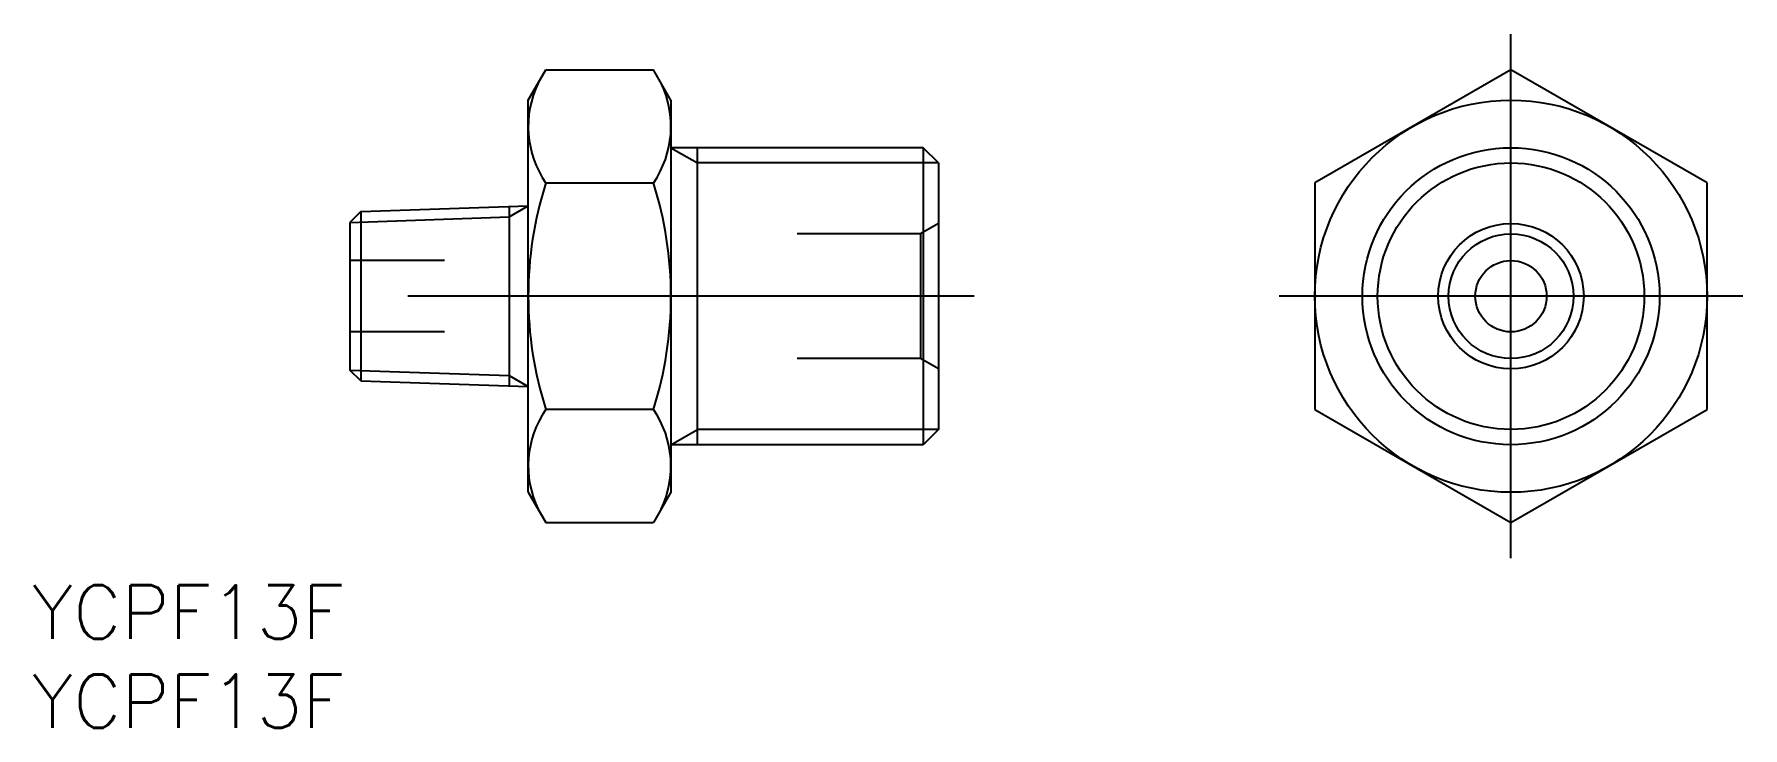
# Model space of a CAD drawing. Extents: x -82.8 to 13, y -24.2 to 14.7.
import ezdxf

# ---------------------------------------------------------------- set-up
doc = ezdxf.new("R2010")
doc.units = 0
doc.linetypes.add('CENTER', pattern=[50.8, 31.75, -6.35, 6.35, -6.35])
doc.linetypes.add('DASHED', pattern=[19.05, 12.7, -6.35])
doc.layers.get('0').update_dxf_attribs({"linetype": 'CONTINUOUS'})
doc.layers.add('CENTER', color=1, linetype='CENTER')
doc.styles.get("Standard").update_dxf_attribs({"font": 'txt.shx', "height": 3, "bigfont": 'bigfont.shx'})

msp = doc.modelspace()

# ---------------------------------------------------------------- linework, layer by layer
at = {"color": 7, "linetype": 'CONTINUOUS'}
for p, q in [((-55.1, 11), (-54.118, 12.702)), ((-54.118, 12.702), (-48.082, 12.702)), ((-47.1, 11), (-48.082, 12.702)), ((0, 12.702), (-11, 6.351)), ((11, 6.351), (0, 12.702)), ((-55.1, -11), (-55.1, 11)), ((-47.1, 11), (-47.1, -11)), ((-32.956, 8.331), (-47.1, 8.331)), ((-45.617, -8.331), (-45.617, 8.331)), ((-32.956, 8.331), (-32.956, -8.331)), ((-32.1, 7.475), (-32.956, 8.331)), ((-32.1, 7.475), (-32.1, -7.475)), ((-54.118, 6.351), (-48.082, 6.351)), ((-11, 6.351), (-11, -6.351)), ((11, -6.351), (11, 6.351)), ((-64.498, 4.746), (-55.1, 5.075)), ((-56.171, 5.037), (-56.171, -5.037)), ((-64.498, 4.746), (-65.1, 4.144)), ((-65.1, 4.144), (-65.1, -4.144)), ((-64.498, 4.746), (-64.498, -4.746)), ((-64.498, -4.746), (-65.1, -4.144)), ((-64.498, -4.746), (-55.1, -5.075)), ((-48.082, -6.351), (-54.118, -6.351)), ((-11, -6.351), (0, -12.702)), ((0, -12.702), (11, -6.351)), ((-32.1, -7.475), (-32.956, -8.331)), ((-32.956, -8.331), (-47.1, -8.331)), ((-55.1, -11), (-54.118, -12.702)), ((-47.1, -11), (-48.082, -12.702)), ((-54.118, -12.702), (-48.082, -12.702))]:
    msp.add_line(p, q, dxfattribs=at)
at = {"color": 3, "linetype": 'CONTINUOUS'}
for p, q in [((-47.1, 8.331), (-45.617, 7.475)), ((-32.1, 7.475), (-45.617, 7.475)), ((-56.171, 4.456), (-55.1, 5.075)), ((-65.1, 4.144), (-56.171, 4.456)), ((-65.1, -4.144), (-56.171, -4.456)), ((-56.171, -4.456), (-55.1, -5.075)), ((-47.1, -8.331), (-45.617, -7.475)), ((-32.1, -7.475), (-45.617, -7.475))]:
    msp.add_line(p, q, dxfattribs=at)
at = {"color": 3, "linetype": 'DASHED'}
for p, q in [((-32.1, 4.077), (-33.1, 3.5)), ((-33.1, 3.5), (-40.028, 3.5)), ((-33.1, 3.5), (-33.1, -3.5)), ((-59.799, 2), (-65.1, 2)), ((-59.799, -2), (-65.1, -2)), ((-33.1, -3.5), (-40.028, -3.5)), ((-32.1, -4.077), (-33.1, -3.5))]:
    msp.add_line(p, q, dxfattribs=at)
at = {"color": 7, "linetype": 'CONTINUOUS'}
for radius in [11, 8.331]:
    msp.add_circle((0, 0), radius, dxfattribs=at)
at = {"color": 3, "linetype": 'CONTINUOUS'}
msp.add_circle((0, 0), 7.475, dxfattribs=at)
for radius in [4.077, 3.5, 2]:
    msp.add_circle((0, 0), radius)
at = {"color": 7, "linetype": 'CONTINUOUS'}
for centre, radius, start, end in [((-49.477, 9.526), 5.623, 154.38425, 214.38425), ((-52.723, 9.526), 5.623, 325.61575, 25.61575), ((-34.082, 0), 21.018, 162.41205, 197.58795), ((-68.118, 0), 21.018, 342.41205, 17.58795), ((-49.477, -9.526), 5.623, 145.61575, 205.61575), ((-52.723, -9.526), 5.623, 334.38425, 34.38425)]:
    msp.add_arc(centre, radius, start, end, dxfattribs=at)
at = {"layer": 'CENTER', "color": 1, "linetype": 'CENTER'}
for p, q in [((0, -14.702), (0, 14.702)), ((-30.1, 0), (-67.1, 0)), ((13, 0), (-13, 0))]:
    msp.add_line(p, q, dxfattribs=at)

# ---------------------------------------------------------------- texts
at = {"color": 7, "linetype": 'CONTINUOUS'}
for p in [(-82.934, -19.216), (-82.934, -24.216)]:
    msp.add_text('YCPF13F', height=3, dxfattribs=at).set_placement(p)

doc.saveas('drawing.dxf')
